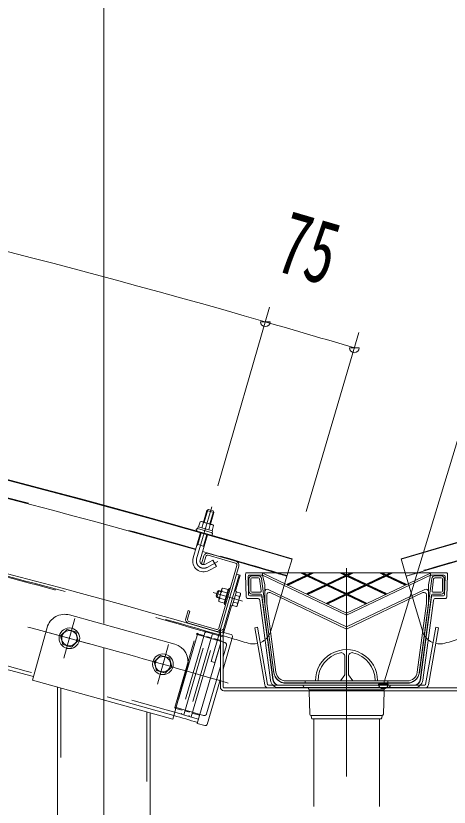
# Model space of a CAD drawing. Units: millimetres, scale not verified. Extents: x -32469 to 32469, y -14700 to 14700.
# Drawn here: x 21340 to 22589, y 6773 to 9054 of the extents above; entities that cross this region are included whole.
import ezdxf
from ezdxf.enums import TextEntityAlignment as Align

# ---------------------------------------------------------------- set-up
doc = ezdxf.new("R2010")
doc.units = ezdxf.units.MM
doc.header["$LTSCALE"] = 50
doc.linetypes.add('USER2', pattern=[10, 4, -6])
doc.linetypes.add('USER3', pattern=[24, 12, -5, 2, -5])
for name, color, linetype, lineweight in [('0-6_2-0BOLD', 7, 'Continuous', 18), ('0-7_2-1HIDDEN', 3, 'USER2', 18), ('0-8_2-2CENTER', 3, 'USER3', 18), ('0-9_2-4THIN', 4, 'Continuous', 18), ('0-A_2-5DIM', 3, 'Continuous', 18)]:
    doc.layers.add(name, color=color, linetype=linetype, lineweight=lineweight)
doc.styles.add('ＭＳ ゴシック', font='')
doc.styles.get('ＭＳ ゴシック').set_extended_font_data('MS Gothic')

msp = doc.modelspace()

# ---------------------------------------------------------------- linework, layer by layer
at = {"layer": '0-6_2-0BOLD'}
for p, q in [((21890.71, 7628.63), (21910.88, 7622.79)), ((21880.89, 7593.25), (21876.5, 7578.09)), ((21895.91, 7572.47), (21900.3, 7587.63)), ((21872.13, 7564.41), (21851.04, 7491.55)), ((21871.22, 7485.71), (21892.3, 7558.58)), ((21882.57, 7524.95), (21862.4, 7530.79)), ((21880.57, 7472.7), (21887.18, 7495.56)), ((21973.47, 7476.43), (21894.12, 7499.39)), ((21895.68, 7504.77), (21975.02, 7481.8)), ((22124.44, 7448.52), (22136.49, 7489.34)), ((22462.52, 7448.52), (22450.47, 7489.34)), ((21903.08, 7192.92), (21982.67, 7467.94)), ((21977.29, 7469.49), (21925.14, 7289.28)), ((21937.54, 7283.01), (21983.78, 7442.83)), ((21986.81, 7441.96), (21973.43, 7395.73)), ((21986.81, 7441.96), (21976.05, 7445.07)), ((22002.25, 7444.92), (22004.2, 7378.42)), ((22581.21, 7448.52), (22005.75, 7448.52)), ((22011, 7385.42), (22009.46, 7437.92)), ((22020.48, 7439.77), (22039.08, 7439.77)), ((22547.88, 7439.77), (22566.48, 7439.77)), ((22577.51, 7437.92), (22575.96, 7385.42)), ((22582.76, 7378.42), (22584.71, 7444.92)), ((22011.73, 7431.02), (22011.73, 7396.02)), ((22016.98, 7396.02), (22016.98, 7431.02)), ((22039.08, 7434.52), (22020.48, 7434.52)), ((22042.55, 7431.49), (22047.21, 7396.49)), ((22084.02, 7160.39), (22047.74, 7432.18)), ((22539.22, 7432.18), (22502.94, 7160.39)), ((22539.75, 7396.49), (22544.42, 7431.49)), ((22566.48, 7434.52), (22547.88, 7434.52)), ((22569.98, 7431.02), (22569.98, 7396.02)), ((22575.23, 7396.02), (22575.23, 7431.02)), ((21932.32, 7395.78), (21925.55, 7397.74)), ((21949.03, 7390.54), (21933.86, 7394.92)), ((21954.71, 7403.88), (21950.11, 7394.28)), ((21975.79, 7395.05), (21970.41, 7396.61)), ((21987.1, 7389.95), (21975.3, 7393.37)), ((22043.75, 7392.52), (22020.48, 7392.52)), ((22566.48, 7392.52), (22543.22, 7392.52)), ((21928.24, 7375.51), (21943.41, 7371.13)), ((21972.51, 7383.74), (21984.31, 7380.33)), ((22007.7, 7375.02), (22036.29, 7375.02)), ((22045.49, 7382.02), (22014.5, 7382.02)), ((22020.48, 7387.28), (22045.38, 7387.28)), ((22048.85, 7384.24), (22081.46, 7139.96)), ((22080.76, 7139.97), (22048.95, 7378.99)), ((22505.51, 7139.96), (22538.12, 7384.24)), ((22538.01, 7378.99), (22506.2, 7139.97)), ((22572.46, 7382.02), (22541.48, 7382.02)), ((22541.58, 7387.28), (22566.48, 7387.28)), ((22550.67, 7375.02), (22579.26, 7375.02)), ((21961.27, 7353.71), (21937.53, 7271.68)), ((21941.08, 7356.81), (21944.56, 7356.4)), ((21966.89, 7364.33), (21978.69, 7360.91)), ((22043.23, 7368.95), (22073.82, 7139.04)), ((22513.14, 7139.04), (22543.73, 7368.95)), ((21798.08, 7242.69), (21494.61, 7327.12)), ((21837.3, 7303.04), (21916.65, 7280.08)), ((21918.2, 7285.46), (21838.86, 7308.42)), ((21429.94, 7290.54), (21387.96, 7138.82)), ((21929.48, 7284.15), (21929.48, 7119.17)), ((21937.53, 7119.17), (21937.53, 7283.01)), ((22036.54, 7291.72), (22065.62, 7126.8)), ((21964.41, 7263.88), (21937.53, 7171.13)), ((21938.98, 7276.72), (21960.83, 7270.38)), ((21929.48, 7143.34), (21891.34, 7011.75)), ((21459.96, 6136.76), (21459.96, 7118.79)), ((22068.04, 7124.78), (22518.92, 7124.78)), ((22468.72, 7131.07), (22118.24, 7131.07)), ((22118.72, 7130.02), (22468.25, 7130.02)), ((22646.98, 7116.72), (21939.98, 7116.72)), ((21939.98, 7108.67), (22646.98, 7108.67)), ((22488.85, 7117.77), (22098.11, 7117.77)), ((22187.51, 7041.05), (22185.51, 7107.66)), ((22401.46, 7107.66), (22399.46, 7041.05)), ((21727.01, 6136.76), (21727.01, 7044.49)), ((22395.96, 7037.66), (22191.01, 7037.66)), ((22191.11, 7037.66), (22192.37, 7030.08)), ((22394.6, 7030.08), (22395.86, 7037.66)), ((22195.82, 7027.16), (22391.14, 7027.16)), ((22198.98, 6774.88), (22198.98, 7027.16)), ((22387.98, 7027.16), (22387.98, 6774.88))]:
    msp.add_line(p, q, dxfattribs=at)
for points in [[(21908.49, 7627.13), (21895.05, 7631.02), (21890.71, 7628.63), (21880.98, 7595.01)], [(21908.49, 7627.13), (21910.88, 7622.79), (21901.16, 7589.17)], [(21866.87, 7580.87), (21871.26, 7596.03), (21874.59, 7596.86), (21907.54, 7587.32), (21909.92, 7584.85), (21905.53, 7569.68)], [(21881.81, 7497.12), (21875.19, 7474.26), (21880.57, 7472.7)], [(21896.51, 7455.21), (21917.96, 7467.03), (21907.83, 7485.43), (21886.37, 7473.6)], [(22012.95, 7441.52), (22051.37, 7441.52), (22293.48, 7326.02), (22535.59, 7441.52), (22574.01, 7441.52)], [(22051.37, 7448.52), (22051.37, 7441.52), (22057.46, 7413.52), (22057.46, 7357.52), (22083.55, 7161.46)], [(22503.41, 7161.46), (22529.5, 7357.52), (22529.5, 7413.52), (22535.59, 7441.52), (22535.59, 7448.52)], [(21921.22, 7395.35), (21917.33, 7381.91), (21919.71, 7377.57)], [(21921.22, 7395.35), (21925.55, 7397.74), (21919.71, 7377.57), (21926.48, 7375.61)], [(21942.32, 7367.38), (21941.08, 7356.81), (21954.71, 7403.88), (21957.86, 7402.37)], [(21975.79, 7395.05), (21963.62, 7353.02), (21958.25, 7354.58)], [(22519.49, 7400.88), (22293.48, 7293.06), (22067.47, 7400.88)], [(21987.1, 7389.95), (21987.92, 7386.62), (21978.39, 7353.67), (21975.91, 7351.29), (21964.11, 7354.7)], [(21829.66, 7316.91), (21836.27, 7339.78), (21841.65, 7338.22), (21835.04, 7315.36)], [(22057.69, 7125.4), (22028.62, 7290.33), (22036.54, 7291.72)], [(22521.34, 7126.8), (22550.42, 7291.72), (22558.34, 7290.33), (22529.27, 7125.4)], [(21884.83, 7008.17), (21862.99, 7014.5), (21929.48, 7243.93)], [(21929.5, 7243.92), (21913.84, 7189.8), (21903.08, 7192.92)], [(22288.24, 7207.9), (22288.24, 7154.52), (22275.98, 7137.02)], [(22310.98, 7137.02), (22298.73, 7154.52), (22298.73, 7207.9)], [(21387.96, 7138.82), (21792.59, 7026.24), (21834.61, 7178.11)], [(22412.48, 7130.02), (22412.48, 7137.02), (22174.48, 7137.02), (22174.48, 7130.02)], [(22182.01, 7117.77), (22185.51, 7110.77), (22401.46, 7110.77), (22404.96, 7117.77)]]:
    msp.add_lwpolyline(points, dxfattribs=at)
for points in [[(21907.22, 7569.2), (21865.19, 7581.36), (21863.64, 7575.98), (21905.66, 7563.82)], [(21934.18, 7402.17), (21936.65, 7404.55), (21951.81, 7400.16), (21940.62, 7361.5), (21925.46, 7365.89), (21924.64, 7369.22)], [(21475.39, 7241.57), (21468.8, 7267), (21487.52, 7285.42), (21512.84, 7278.42), (21519.43, 7252.99), (21500.71, 7234.56)], [(21789.19, 7177.94), (21770.46, 7159.52), (21745.15, 7166.52), (21738.55, 7191.95), (21757.28, 7210.38), (21782.6, 7203.37)]]:
    msp.add_lwpolyline(points, close=True, dxfattribs=at)
for centre, radius in [((21494.12, 7259.99), 29.75), ((21494.12, 7259.99), 22.05), ((21763.87, 7184.95), 29.75), ((21763.87, 7184.95), 22.05)]:
    msp.add_circle(centre, radius, dxfattribs=at)
for centre, radius, start, end in [((14593.49, -18066.75), 26644.27, 73.55577, 88.07326), ((14593.49, -18066.75), 26646.03, 73.55577, 88.07326), ((29993.5, -18066.75), 26646.03, 91.92674, 106.44423), ((29993.5, -18066.75), 26644.27, 91.92674, 106.44423), ((14593.49, -18066.75), 26593.53, 74.14726, 78.36084), ((14593.49, -18066.75), 26116.47, 74.91363, 82.85469), ((14593.49, -18066.75), 26383.53, 73.8607, 78.6474), ((21863.5, 7572.37), 3.5, 73.8607, 253.8607), ((21874.28, 7588.44), 8.17, 36.0182, 73.8607), ((21882.57, 7562.72), 30.57, 54.56461, 93.15678), ((21903.32, 7580.04), 8.17, 73.8607, 111.70319), ((21903.85, 7560.7), 3.5, 253.86072, 73.8607), ((14593.49, -18066.75), 26593.53, 73.62849, 74.10202), ((29993.48, -18066.75), 26593.53, 105.89798, 106.37151), ((21881.3, 7482.79), 31.5, 163.8607, 298.8607), ((21881.3, 7482.79), 10.5, 163.8607, 298.8607), ((21892.56, 7494.01), 11.2, 73.8607, 163.8607), ((21892.56, 7494.01), 5.6, 73.8607, 163.8607), ((21971.91, 7471.05), 5.6, 343.86072, 73.8607), ((21971.91, 7471.05), 11.2, 343.86072, 73.8607), ((22005.75, 7445.02), 3.5, 90, 181.68468), ((22012.95, 7438.02), 3.5, 90, 181.68468), ((22020.48, 7431.02), 8.75, 90, 180), ((22039.08, 7431.02), 8.75, 7.60295, 90), ((22547.88, 7431.02), 8.75, 90, 172.39705), ((22566.48, 7431.02), 8.75, 0, 90), ((22574.01, 7438.02), 3.5, 358.31532, 90), ((22581.21, 7445.02), 3.5, 358.31532, 90), ((22020.48, 7431.02), 3.5, 90, 180), ((22039.08, 7431.02), 3.5, 7.60295, 90), ((22547.88, 7431.02), 3.5, 90, 172.39705), ((22566.48, 7431.02), 3.5, 0, 90), ((21958.77, 7377.2), 30.57, 144.56461, 183.15678), ((21941.46, 7397.94), 8.17, 163.8607, 201.70319), ((22020.48, 7396.02), 8.75, 180, 270), ((22020.48, 7396.02), 3.5, 180, 270), ((22043.75, 7396.02), 3.5, 270, 7.60295), ((22064.47, 7394.56), 7, 64.49641, 180), ((22522.5, 7394.56), 7, 0, 115.50359), ((22543.22, 7396.02), 3.5, 172.39705, 270), ((22566.48, 7396.02), 3.5, 270, 0), ((22566.48, 7396.02), 8.75, 270, 0), ((21933.05, 7368.91), 8.17, 126.0182, 163.8607), ((21953.78, 7378.64), 30.57, 324.56462, 3.15678), ((21979.51, 7386.93), 8.17, 306.0182, 343.8607), ((22007.7, 7378.53), 3.5, 181.68468, 270), ((22014.5, 7385.52), 3.5, 181.68468, 270), ((22036.29, 7368.02), 7, 7.57932, 90), ((22045.38, 7383.77), 3.5, 7.60295, 90), ((22045.49, 7378.53), 3.5, 7.57932, 90), ((22541.48, 7378.53), 3.5, 90, 172.42068), ((22541.58, 7383.77), 3.5, 90, 172.39705), ((22550.67, 7368.02), 7, 90, 172.42068), ((22572.46, 7385.52), 3.5, 270, 358.31532), ((22579.26, 7378.53), 3.5, 270, 358.31532), ((21971.11, 7357.89), 8.17, 343.86072, 21.70319), ((21480.54, 7276.54), 52.5, 74.45292, 164.53361), ((21840.42, 7313.8), 11.2, 163.8607, 253.8607), ((21840.42, 7313.8), 5.6, 163.8607, 253.8607), ((21919.76, 7290.84), 11.2, 253.8607, 343.8607), ((21919.76, 7290.84), 5.6, 253.8607, 343.8607), ((21930.52, 7287.73), 11.2, 253.8607, 343.8607), ((21930.52, 7287.73), 5.6, 253.8607, 343.8607), ((21959.37, 7265.34), 5.25, 343.83641, 73.8364), ((14593.49, -18066.75), 26376.53, 73.66959, 73.77559), ((22024.69, 7296.03), 52.5, 292.01077, 309.80386), ((22562.27, 7296.03), 52.5, 230.19614, 247.98923), ((29993.48, -18066.75), 26376.53, 106.22441, 106.33041), ((21784.01, 7192.11), 52.5, 344.53361, 74.45292), ((22024.69, 7296.03), 52.5, 253.66959, 283.13922), ((22562.27, 7296.03), 52.5, 256.86078, 286.33041), ((22293.48, 7137.9), 89.25, 0, 180.56172), ((22293.48, 7137.9), 82.25, 102.68037, 180.60953), ((22277.73, 7207.9), 10.5, 0, 102.68037), ((22309.23, 7207.9), 10.5, 77.31961, 180), ((22293.48, 7137.9), 82.25, 359.39047, 77.31961), ((22118.24, 7166.07), 35, 187.57932, 270), ((22118.72, 7165.02), 35, 187.60295, 270), ((22468.25, 7165.02), 35, 270, 352.39705), ((22468.72, 7166.07), 35, 270, 352.42068), ((21939.98, 7119.17), 10.5, 180, 270), ((21939.98, 7119.17), 2.45, 180, 270), ((22068.04, 7127.22), 10.5, 190, 270), ((22068.04, 7127.22), 2.45, 190, 270), ((22098.11, 7142.27), 24.5, 187.57932, 270), ((22098.11, 7142.27), 17.5, 187.57932, 270), ((22098.8, 7142.27), 17.5, 187.60295, 270), ((22174.48, 7124.78), 7, 180, 270), ((22293.48, 7137.9), 89.25, 359.43826, 0), ((22412.48, 7124.78), 7, 270, 0), ((22488.16, 7142.27), 17.5, 270, 352.39705), ((22488.85, 7142.27), 17.5, 270, 352.42068), ((22488.85, 7142.27), 24.5, 270, 352.42068), ((22518.92, 7127.22), 2.45, 270, 350), ((22518.92, 7127.22), 10.5, 270, 350), ((14593.49, -18066.75), 26116.47, 73.8364, 73.9922), ((22191.01, 7041.16), 3.5, 181.71835, 270), ((22195.82, 7030.66), 3.5, 189.46231, 270), ((22391.14, 7030.66), 3.5, 270, 350.53767), ((22395.96, 7041.16), 3.5, 270, 358.28163), ((21886.3, 7013.22), 5.25, 253.8364, 343.8364)]:
    msp.add_arc(centre, radius, start, end, dxfattribs=at)
at = {"layer": '0-7_2-1HIDDEN'}
for p, q in [((21824.17, 7039.02), (21893.06, 7276.69)), ((21845.36, 7032.91), (21914.24, 7270.57)), ((21942.19, 7247.54), (21859.83, 7271.41)), ((21863.92, 7272.96), (21882.07, 7267.7)), ((21889.8, 7265.46), (21903.25, 7261.56)), ((21910.98, 7259.32), (21932.16, 7253.18)), ((21946.96, 7238.87), (21937.53, 7206.34)), ((21929.48, 7178.55), (21889.96, 7042.21)), ((21795.58, 7037.04), (21390.94, 7149.61)), ((21469.76, 7116.06), (21469.76, 6136.76)), ((21881.29, 7037.44), (21798.93, 7061.31)), ((21801.57, 7057.82), (21819.72, 7052.56)), ((21827.45, 7050.31), (21840.89, 7046.41)), ((21717.21, 7047.22), (21717.21, 6136.76)), ((21848.63, 7044.17), (21869.8, 7038.04))]:
    msp.add_line(p, q, dxfattribs=at)
msp.add_lwpolyline([(21798.59, 7060.14), (21860.17, 7272.59), (21864.51, 7274.98), (21800.98, 7055.8)], close=True, dxfattribs=at)
for points in [[(21888.31, 7278.05), (21884.46, 7275.94), (21817.33, 7044.32), (21819.51, 7040.36)], [(21909.52, 7271.94), (21905.64, 7269.8), (21838.51, 7038.18), (21840.67, 7034.26)]]:
    msp.add_lwpolyline(points, dxfattribs=at)
for centre, radius, start, end in [((14593.49, -18066.75), 26376.53, 73.77559, 88.07326), ((14593.49, -18066.75), 26373.72, 73.8364, 87.79263), ((14593.49, -18066.75), 26595.27, 74.14725, 78.36087), ((14593.49, -18066.75), 26126.28, 73.8364, 82.87905), ((14593.49, -18066.75), 26595.27, 73.55577, 74.10199), ((29993.48, -18066.75), 26595.27, 105.89801, 106.44423), ((14593.49, -18066.75), 26593.53, 73.55577, 73.62849), ((29993.48, -18066.75), 26593.53, 106.37151, 106.44423), ((21940.24, 7240.82), 7, 343.83641, 73.8364), ((21883.24, 7044.16), 7, 253.8364, 343.8364)]:
    msp.add_arc(centre, radius, start, end, dxfattribs=at)
at = {"layer": '0-8_2-2CENTER'}
for p, q in [((21861.13, 7488.63), (21904.69, 7639.16)), ((21922.09, 7481.3), (21891.44, 7464.4)), ((22124.44, 7448.52), (22075.04, 7281.17)), ((22511.92, 7281.17), (22462.52, 7448.52)), ((21993.24, 7367.22), (21909.19, 7391.55)), ((21509.98, 7317.34), (21478.25, 7202.65)), ((21436.77, 7275.86), (21551.46, 7244.13)), ((21593.49, 7232.71), (21593.49, -305.48)), ((21779.74, 7242.29), (21748, 7127.6))]:
    msp.add_line(p, q, dxfattribs=at)
msp.add_lwpolyline([(22293.48, 7461.65), (22293.48, 6633.55), (21908.48, 6493.42), (21908.48, 1138.19), (22066.49, 1080.68)], dxfattribs=at)
for centre, radius, start, end in [((14593.49, -18066.75), 26250, 73.71976, 87.96529), ((21881.3, 7482.79), 21, 163.8607, 298.8607), ((22024.69, 7296.03), 52.5, 309.80386, 343.55577), ((22562.27, 7296.03), 52.5, 196.44423, 230.19614)]:
    msp.add_arc(centre, radius, start, end, dxfattribs=at)
at = {"layer": '0-9_2-4THIN'}
for p, q in [((21882.8, 7594.48), (21893.06, 7629.92)), ((21899.33, 7589.7), (21909.59, 7625.14)), ((21864.22, 7530.26), (21873.95, 7563.88)), ((21861.49, 7527.64), (21864.22, 7530.26)), ((22122.78, 7414.05), (22195.04, 7448.52)), ((22350.38, 7359.76), (22164.32, 7448.52)), ((22308.84, 7448.52), (22179.68, 7386.91)), ((22422.64, 7448.52), (22236.58, 7359.76)), ((22278.12, 7448.52), (22407.28, 7386.91)), ((22464.18, 7414.05), (22391.92, 7448.52)), ((21923.21, 7396.45), (21931.79, 7393.96)), ((21918.42, 7379.92), (21927.01, 7377.43)), ((22523.55, 7385.13), (22523.55, 7360.57)), ((22523.55, 7360.57), (22497.12, 7161.94)), ((22118.29, 7137.02), (22468.67, 7137.02))]:
    msp.add_line(p, q, dxfattribs=at)
for points in [[(21890.48, 7559.1), (21880.75, 7525.48), (21881.66, 7521.8)], [(22533.03, 7446.89), (22293.48, 7332.62), (22053.93, 7446.89)], [(22160.26, 7448.52), (22175.62, 7441.19), (22122.02, 7415.63)], [(22178.92, 7388.49), (22232.52, 7414.05), (22179.68, 7439.26), (22123.53, 7412.47)], [(22168.38, 7448.52), (22179.68, 7443.13), (22190.97, 7448.52)], [(22199.1, 7448.52), (22183.74, 7441.19), (22236.58, 7415.99), (22289.42, 7441.19), (22274.06, 7448.52)], [(22282.19, 7448.52), (22293.48, 7443.13), (22304.78, 7448.52)], [(22350.38, 7415.99), (22297.54, 7441.19), (22312.91, 7448.52)], [(22350.38, 7415.99), (22403.22, 7441.19), (22387.86, 7448.52)], [(22408.04, 7388.49), (22354.45, 7414.05), (22407.28, 7439.26), (22462.16, 7413.08)], [(22395.99, 7448.52), (22407.28, 7443.13), (22418.58, 7448.52)], [(22426.71, 7448.52), (22411.35, 7441.19), (22464.94, 7415.63)], [(22181.71, 7385.94), (22236.58, 7412.11), (22289.42, 7386.91), (22235.82, 7361.34)], [(22405.25, 7385.94), (22350.38, 7412.11), (22297.54, 7386.91), (22351.14, 7361.34)], [(22089.84, 7161.94), (22063.41, 7360.57), (22063.41, 7385.13)], [(22073.43, 7391.45), (22293.48, 7286.47), (22513.54, 7391.45)], [(22237.33, 7358.18), (22293.48, 7384.97), (22348.35, 7358.79)]]:
    msp.add_lwpolyline(points, dxfattribs=at)
msp.add_lwpolyline([(22240.64, 7414.05), (22293.48, 7388.84), (22346.32, 7414.05), (22293.48, 7439.26)], close=True, dxfattribs=at)
for centre, radius, start, end in [((22070.41, 7385.13), 7, 64.49641, 180), ((22516.55, 7385.13), 7, 0, 115.50359), ((22118.29, 7165.72), 28.7, 187.57932, 270), ((22468.67, 7165.72), 28.7, 270, 352.42068)]:
    msp.add_arc(centre, radius, start, end, dxfattribs=at)
at = {"layer": '0-A_2-5DIM'}
for p, q in [((21593.49, 9715.9), (21593.49, 7302.71)), ((21922.07, 7699.24), (22071.23, 8214.66)), ((22072.98, 8172.37), (22044.98, 8172.37)), ((22328.89, 8141.21), (22176.67, 7625.46)), ((22329.92, 8097.28), (22301.92, 8097.28)), ((22413.65, 7127.9), (22385.65, 7127.9))]:
    msp.add_line(p, q, dxfattribs=at)
msp.add_lwpolyline([(26168.12, 11122.9), (23613.11, 11122.9), (22399.65, 7127.9)], dxfattribs=at)
for centre, radius, start, end in [((15290.19, -15218.92), 24350.95, 73.86102, 78.64738), ((22058.98, 8172.37), 14, 180, 0), ((8073.8, -40157.18), 50312.34, 73.55623, 73.86107), ((22315.92, 8097.28), 14, 180, 0), ((22399.65, 7127.9), 14, 180, 0)]:
    msp.add_arc(centre, radius, start, end, dxfattribs=at)

# ---------------------------------------------------------------- texts
at = {"layer": '0-A_2-5DIM', "color": 7, "style": 'ＭＳ ゴシック', "width": 0.65}
msp.add_text('75', height=182.3, rotation=343.708, dxfattribs=at).set_placement((22066.3, 8269.26), align=Align.BOTTOM_LEFT)

doc.saveas('drawing.dxf')
